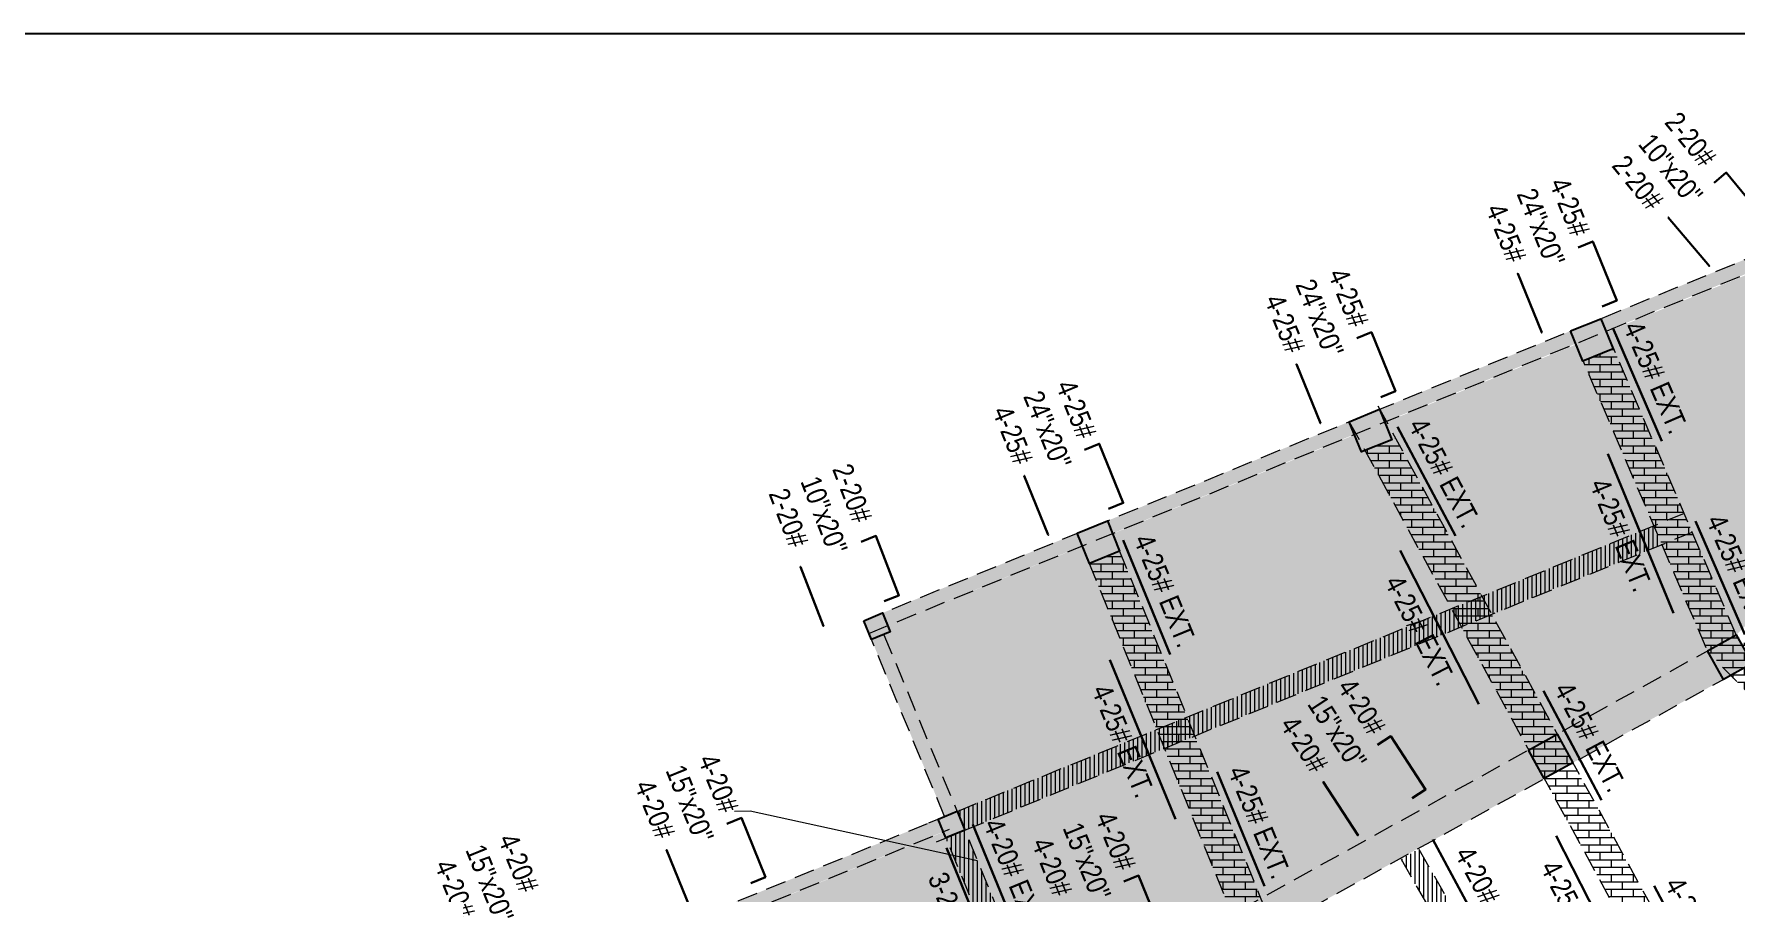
# Model space of a CAD drawing. Header units: inches. Extents: x -13956017 to 293115509, y -946740 to -305538.
# Drawn here: x 1183266 to 1184514, y -913469 to -912840 of the extents above; entities that cross this region are included whole.
import ezdxf

# ---------------------------------------------------------------- set-up
doc = ezdxf.new("R2010")
doc.units = ezdxf.units.IN
doc.header["$LTSCALE"] = 6
doc.linetypes.add('CONTINOUS', pattern=[2000000.0, 1000000.0, 1000000.0])
doc.linetypes.add('DASHED2', pattern=[0.375, 0.25, -0.125])
for name, color, linetype in [('A-CUTOUT', 3, 'CONTINOUS'), ('DIM', 7, 'Continuous'), ('FITTING', 24, 'Continuous')]:
    doc.layers.add(name, color=color, linetype=linetype)
for name, color, linetype, lineweight in [('col hatch', 13, 'Continuous', 30), ('column', 240, 'Continuous', 25), ('REINF', 5, 'Continuous', 30), ('TEX', 250, 'Continuous', 30), ('v.b', 200, 'Continuous', 5), ('W', 250, 'Continuous', 5), ('wall', 7, 'Continuous', 30), ('wall new', 3, 'Continuous', 25)]:
    doc.layers.add(name, color=color, linetype=linetype, lineweight=lineweight)
doc.styles.add('ARI', font='arial.ttf')
doc.styles.add('IQ', font='ARIALN.TTF')
doc.dimstyles.new('Copy(2) of AA', dxfattribs={"dimtxt": 12, "dimasz": 4, "dimexe": 0.18, "dimexo": 0, "dimgap": 0.09, "dimtad": 0, "dimdec": 0, "dimzin": 0, "dimdsep": 46, "dimlunit": 3, "dimtxsty": 'ARI', "dimblk": 'OBLIQUE', "dimcen": 0.09, "dimclrd": 7, "dimclre": 7, "dimclrt": 7, "dimadec": 0, "dimazin": 0, "dimtfac": 1, "dimtdec": 0, "dimtofl": 0, "dimtmove": 0, "dimatfit": 3, "dimfxl": 1, "dimtolj": 1, "dimtzin": 0, "dimlwd": 5, "dimlwe": 5, "dimarcsym": 0})
pattern_1 = [(0, (53435.826, -12869.1655), (0, 5.419344), []), (90, (53435.826, -12869.1655), (-8.128, 5.419344), [5.419344, -5.419344])]
pattern_2 = [(90, (53435.826, -12869.1655), (-3.175, 0), [])]

# ---------------------------------------------------------------- blocks, each defined once
blk = doc.blocks.new('_Oblique')
at = {"layer": 'DIM', "color": 0, "lineweight": -2}
blk.add_line((-0.5, -0.5), (0.5, 0.5), dxfattribs=at)

msp = doc.modelspace()

# ---------------------------------------------------------------- hatches: boundary and pattern name
at = {"layer": 'A-CUTOUT', "lineweight": 0, "ltscale": 0.3}
h = msp.add_hatch(dxfattribs=at)
h.set_pattern_fill('AR-BRSTD', color=256, scale=0.08)
h.set_pattern_definition(pattern_1)
h.paths.add_polyline_path([(1184441.4, -913110.2), (1184424.3, -913070.1), (1184402.1, -913079.4), (1184489.3, -913283.1), (1184494.2, -913292.7), (1184510, -913309.8), (1184612.3, -913411.4), (1184629.2, -913394.4), (1184514.2, -913280.1)])
h = msp.add_hatch(dxfattribs=at)
h.set_pattern_fill('AR-BRSTD', color=256, scale=0.08)
h.set_pattern_definition(pattern_1)
h.paths.add_polyline_path([(1184448, -913521.7), (1184242.1, -913145), (1184264.4, -913135.8), (1184445.2, -913466.6), (1184491.4, -913551.2), (1184474.5, -913570.1)])
h = msp.add_hatch(dxfattribs=at)
h.set_pattern_fill('AR-BRSTD', color=256, scale=0.08)
h.set_pattern_definition(pattern_1)
h.paths.add_polyline_path([(1184067.5, -913231.8), (1184165.6, -913473.2), (1184144.5, -913485), (1184040, -913227.8), (1184062.2, -913218.8)])
h = msp.add_hatch(dxfattribs=at)
h.set_pattern_fill('AR-BRSTD', color=256, scale=0.08)
h.set_pattern_definition(pattern_1)
h.paths.add_polyline_path([(1183306.2, -913949.5), (1183666.9, -913749.6), (1183912.9, -913613.3), (1184116.5, -913500.5), (1184263.5, -913419), (1184435.8, -913323.5), (1184493.2, -913291.7), (1184504.8, -913312.7), (1184401.2, -913370.1), (1184234.9, -913462.3), (1184110.1, -913531.4), (1183978.5, -913604.4), (1183768.4, -913720.8), (1183572.8, -913829.2), (1183424.7, -913911.3), (1183297.7, -913981.6), (1183286.1, -913960.6)])
at = {"layer": 'col hatch', "lineweight": 25, "ltscale": 100, "true_color": 0x52271e}
h = msp.add_hatch(color=19, dxfattribs=at)
h.dxf.hatch_style = 1
h.paths.add_polyline_path([(1183874.6, -913269.7), (1183888.4, -913264), (1183894.1, -913277.9), (1183880.3, -913283.6)])
h = msp.add_hatch(color=19, dxfattribs=at)
h.dxf.hatch_style = 1
h.paths.add_polyline_path([(1183929.2, -913415.1), (1183943.1, -913409.4), (1183948.8, -913423.3), (1183934.9, -913429)])
at = {"layer": 'column', "ltscale": 10}
h = msp.add_hatch(color=256, dxfattribs=at)
h.dxf.hatch_style = 1
h.paths.add_polyline_path([(1184392.7, -913057.3), (1184414.9, -913048.3), (1184423.9, -913070.5), (1184401.7, -913079.5)])
h = msp.add_hatch(color=256, dxfattribs=at)
h.dxf.hatch_style = 1
h.paths.add_polyline_path([(1184230.5, -913123.8), (1184252.7, -913114.7), (1184261.7, -913137), (1184239.5, -913146)])
h = msp.add_hatch(color=256, dxfattribs=at)
h.dxf.hatch_style = 1
h.paths.add_polyline_path([(1184031, -913205.6), (1184053.2, -913196.6), (1184062.2, -913218.8), (1184040, -913227.8)])
h = msp.add_hatch(color=256, dxfattribs=at)
h.dxf.hatch_style = 1
h.paths.add_polyline_path([(1184493.2, -913291.7), (1184514.2, -913280.1), (1184525.8, -913301.1), (1184504.8, -913312.7)])
h = msp.add_hatch(color=256, dxfattribs=at)
h.dxf.hatch_style = 1
h.paths.add_polyline_path([(1184361.9, -913364.5), (1184382.9, -913352.9), (1184394.5, -913373.8), (1184373.5, -913385.5)])
at = {"layer": 'FITTING', "lineweight": 0, "ltscale": 0.3}
h = msp.add_hatch(dxfattribs=at)
h.set_pattern_fill('ANSI31', color=256, angle=45)
h.set_pattern_definition(pattern_2)
h.paths.add_polyline_path([(1184010.8, -913397.9), (1183948.8, -913423.3), (1183943.1, -913409.4), (1184453.8, -913200.1), (1184459.5, -913214)])
h = msp.add_hatch(dxfattribs=at)
h.set_pattern_fill('ANSI31', color=256, angle=45)
h.set_pattern_definition(pattern_2)
h.paths.add_polyline_path([(1183945, -913453.7), (1183934.9, -913429), (1183948.8, -913423.3), (1184005.6, -913561.9), (1183992.4, -913569.3)])
h = msp.add_hatch(dxfattribs=at)
h.set_pattern_fill('ANSI31', color=256, angle=45)
h.set_pattern_definition(pattern_2)
h.paths.add_polyline_path([(1184323.7, -913510.8), (1184281.5, -913437.1), (1184268.5, -913444.6), (1184475.6, -913806.7), (1184491.4, -913804.2)])
at = {"layer": 'wall', "lineweight": 5, "ltscale": 6}
h = msp.add_hatch(dxfattribs=at)
h.set_pattern_fill('AR-HBONE', color=252, scale=0.09)
h.set_pattern_definition([(45, (11759.273, -12731.987), (0, 12.931568814), [27.432, -9.144]), (135, (11765.739, -12725.521), (1e-15, 12.931568814), [27.432, -9.144])])
h.paths.add_polyline_path([(1184627.5, -913165.9), (1184652.5, -913140.7), (1184525.5, -913014.6), (1183887.6, -913275.2), (1183947, -913418.9), (1183035.3, -913791.8), (1183286.3, -914402.5), (1183108.7, -914475), (1183570.7, -915603.7), (1183728.6, -915518.6), (1183870.6, -915442.2), (1183265.5, -913972), (1183508.2, -913837.5), (1183904.3, -913618.1), (1184100.7, -913509.2), (1184164.2, -913474), (1184493.2, -913291.7), (1184514.2, -913280.1)])
at = {"layer": 'wall new', "lineweight": 9, "ltscale": 6}
h = msp.add_hatch(dxfattribs=at)
h.set_pattern_fill('AR-CONC', color=256, scale=0.06)
h.set_pattern_definition([(50, (63172.558, -12869.1655), (10.93108014, -0.95634513), [1.143, -12.573]), (355, (63172.558, -12869.165), (-2.114605285, 11.46341071), [0.9144, -10.05843505]), (100.4514447, (63173.469, -12869.245), (8.816474825, 10.507065115), [0.97140053, -10.68541468]), (46.1842, (63172.558, -12866.117), (16.26474245, -2.52253968), [1.7145, -18.8595]), (96.6355576, (63173.913, -12866.328), (14.24424804, 14.84556748), [1.45710139, -16.02813649]), (351.1841512, (63172.558, -12866.117), (14.24424804, 14.84556748), [1.37159802, -15.08758392]), (21, (63174.082, -12866.8795), (9.096863476, -6.13591189), [1.143, -12.573]), (326, (63174.082, -12866.88), (3.7081217, 11.05127797), [0.9144, -10.0584]), (71.451445, (63174.84, -12867.391), (12.80498516, 4.91536613), [0.97140053, -10.68539626]), (37.5, (63172.5577, -12869.1655), (0.185316195, 5.073302332), [0, -9.93648, 0, -10.2108, 0, -10.0965]), (7.5, (63172.5577, -12869.1655), (4.00917975, 6.01083449), [0, -5.82168, 0, -9.70788, 0, -3.8481]), (327.5, (63169.159, -12869.1655), (8.13543571, -0.34372464), [0, -3.81, 0, -11.8872, 0, -15.7734]), (317.5, (63167.635, -12869.1655), (8.887750883, 1.525589462), [0, -4.953, 0, -7.89432, 0, -11.2014])])
h.paths.add_polyline_path([(1184368.2, -915533.4), (1184499.3, -915551.8), (1184608, -915545.5), (1184722.6, -915538.9), (1184796.1, -915534.6), (1184933.4, -915534.6), (1185657.8, -914124.9), (1184527.2, -913002.2), (1183874.6, -913269.7), (1183933.8, -913413.2), (1182845.6, -913858.7), (1183570.9, -915630.7), (1183888.1, -915567.7), (1184187.7, -915508.1)])
h.paths.add_polyline_path([(1184369.5, -915523.5), (1184499.7, -915541.7), (1184607.4, -915535.5), (1184722.1, -915528.9), (1184795.8, -915524.6), (1184927.3, -915524.6), (1185645.6, -914126.8), (1184524.9, -913014), (1183887.6, -913275.2), (1183946.9, -913418.7), (1182858.7, -913864.1), (1183578, -915621.5), (1183885.7, -915557.5), (1184185.7, -915497.8)], flags=16)

# ---------------------------------------------------------------- linework, layer by layer
at = {"layer": 'col hatch', "color": 19, "lineweight": 25, "ltscale": 100, "true_color": 0x52271e}
for points, elevation in [([(1183874.6, -913269.7), (1183888.4, -913264), (1183894.1, -913277.9), (1183880.3, -913283.6), (1183874.6, -913269.7)], -4113), ([(1183929.2, -913415.1), (1183943.1, -913409.4), (1183948.8, -913423.3), (1183934.9, -913429), (1183929.2, -913415.1)], 642)]:
    msp.add_lwpolyline(points, dxfattribs=dict(at, elevation=elevation))
at = {"layer": 'column', "ltscale": 10}
for points, elevation in [([(1184392.7, -913057.3), (1184414.9, -913048.3), (1184423.9, -913070.5), (1184401.7, -913079.5), (1184392.7, -913057.3)], -8082.1), ([(1184230.5, -913123.8), (1184252.7, -913114.7), (1184261.7, -913137), (1184239.5, -913146), (1184230.5, -913123.8)], -4113), ([(1184031, -913205.6), (1184053.2, -913196.6), (1184062.2, -913218.8), (1184040, -913227.8), (1184031, -913205.6)], -84.6), ([(1184493.2, -913291.7), (1184514.2, -913280.1), (1184525.8, -913301.1), (1184504.8, -913312.7), (1184493.2, -913291.7)], -4053.8), ([(1184361.9, -913364.5), (1184382.9, -913352.9), (1184394.5, -913373.8), (1184373.5, -913385.5), (1184361.9, -913364.5)], -84.6)]:
    msp.add_lwpolyline(points, dxfattribs=dict(at, elevation=elevation))
at = {"layer": 'REINF', "ltscale": 0.3}
for p, q in [((1184423.7, -913055, -18293.2), (1184459.7, -913138.1, -18293.2)), ((1184266, -913127.6, -14324.1), (1184308.4, -913207.6, -14324.1)), ((1184420.1, -913147.3, -642), (1184468.1, -913264.3, -642)), ((1184484.4, -913196.7, -15831), (1184520.4, -913279.8, -15831)), ((1184064.9, -913210.7, -10468.8), (1184099.3, -913294.5, -10468.8)), ((1184267.8, -913218.3, -642), (1184325.4, -913330.8, -642)), ((1184055.1, -913298.3), (1184103.2, -913415.2)), ((1184372.9, -913321.2, -14324.1), (1184415.3, -913401.2, -14324.1)), ((1184133.8, -913380.4, -10468.8), (1184168.3, -913464.2, -10468.8)), ((1183954.6, -913419.1, -10468.8), (1183989.1, -913502.9, -10468.8)), ((1183935.2, -913436.1, -5279.4), (1183983.2, -913552.9, -5279.4)), ((1184291.8, -913430, -8277), (1184351.8, -913541.3, -8277)), ((1184382.1, -913427.3, -68.1), (1184439.6, -913539.9, -68.1)), ((1184454, -913464.1, -14237.5), (1184496.4, -913544.1, -14237.5))]:
    msp.add_line(p, q, dxfattribs=at)
for points, elevation in [([(1184497.9, -912948.6), (1184506.9, -912941.2), (1184536.6, -912977.4), (1184527.5, -912984.7)], -5069.3), ([(1184464.3, -912974.1), (1184464.3, -912974.1), (1184494.5, -913009.8), (1184494.5, -913009.8)], -7997.5), ([(1184398.2, -912996.1), (1184409, -912991.7), (1184426.6, -913035), (1184415.8, -913039.4)], -7997.5), ([(1184354, -913015.2), (1184354, -913015.2), (1184371.6, -913058.5), (1184371.6, -913058.5)], -7997.5), ([(1184236, -913062.6), (1184246.8, -913058.2), (1184264.4, -913101.5), (1184253.6, -913105.9)], -4028.4), ([(1184191.8, -913081.7), (1184191.8, -913081.7), (1184209.4, -913125), (1184209.4, -913125)], -4028.4), ([(1183872.7, -913211.8), (1183883.6, -913207.6), (1183900.4, -913251.2), (1183889.5, -913255.4)], -5069.3), ([(1183828.2, -913230.1), (1183828.2, -913230.1), (1183845.1, -913273.7), (1183845.1, -913273.7)], -5069.3), ([(1184251.1, -913360.8), (1184260.9, -913354.4), (1184286.5, -913393.5), (1184276.7, -913399.9)], 1241), ([(1184211.5, -913387.9), (1184211.5, -913387.9), (1184237, -913427.1), (1184237, -913427.1)], 1241), ([(1183774.2, -913418.6), (1183785, -913414.3), (1183802.6, -913457.6), (1183791.8, -913462)], 1241), ([(1183730.1, -913437.7), (1183730.1, -913437.7), (1183747.7, -913481), (1183747.7, -913481)], 1241), ([(1184065.3, -913460.9), (1184076.1, -913456.5), (1184093.7, -913499.8), (1184082.9, -913504.2)], 1241)]:
    msp.add_lwpolyline(points, dxfattribs=dict(at, elevation=elevation))
for points in [[(1184036.5, -913144.4), (1184047.3, -913140), (1184064.9, -913183.4), (1184054.1, -913187.8)], [(1183992.3, -913163.5), (1183992.3, -913163.5), (1184009.9, -913206.8), (1184009.9, -913206.8)]]:
    msp.add_lwpolyline(points, dxfattribs=at)
at = {"layer": 'TEX', "lineweight": 25, "ltscale": 0.3}
msp.add_lwpolyline([(1185900, -912839.6), (1182679.2, -912839.6), (1182679.2, -917646.8), (1185900, -917646.8)], close=True, dxfattribs=at)
at = {"layer": 'v.b', "linetype": 'DASHED2', "ltscale": 10}
for p, q in [((1183874.6, -913269.7, -4113), (1184527.2, -913002.2, -4113)), ((1183878.4, -913279, -4113), (1184531, -913011.5, -4113)), ((1184514.2, -913280.1, -4053.8), (1184414.9, -913048.3, -8082.1)), ((1184492.1, -913289.5, -4053.8), (1184392.8, -913057.7, -8082.1)), ((1184251.5, -913112.3, -4113), (1184491.4, -913551.2, 2642.7)), ((1184230.5, -913123.8, -4113), (1184476.1, -913573.2, 2804.4)), ((1183922.3, -913418, 642), (1184476.2, -913190.9, 642)), ((1184053.2, -913196.6, -84.6), (1184170.8, -913485.9, -84.6)), ((1183927.9, -913431.8, 642), (1184481.9, -913204.8, 642)), ((1184031, -913205.6, -84.6), (1184144.5, -913485, -84.6)), ((1183933.8, -913413.2, 642), (1183874.6, -913269.7, -4113)), ((1183947, -913418.9, 956.3), (1183887.6, -913275.2, -4113)), ((1183265.1, -913972.2, -4053.8), (1184514.2, -913280.1, -4053.8)), ((1183276.8, -913993.2, -4053.8), (1184525.8, -913301.1, -4053.8)), ((1184504, -913303.8, -84.6), (1184623.7, -913422.7, -84.6)), ((1182845.6, -913858.7, 956.3), (1183933.8, -913413.2, 642)), ((1183943.1, -913409.4, 642), (1184005.6, -913561.9, -2486.2)), ((1182849.4, -913867.9, 956.3), (1183937.6, -913422.5, 642)), ((1183929.2, -913415.1, 642), (1183992.4, -913569.3, -2519.7)), ((1184281.5, -913437.1, -84.6), (1184491.6, -913804.4, -93.7)), ((1184268.5, -913444.5, -84.6), (1184476.6, -913808.4, -93.6))]:
    msp.add_line(p, q, dxfattribs=at)

# ---------------------------------------------------------------- texts
at = {"layer": 'W', "style": 'IQ'}
for s, rotation, p in [('4-25#', 292.127, (1184376.9, -912948.9, -7997.5)), ('24"x20"', 292.127, (1184353, -912956.8, -7997.5)), ('4-25#', 292.127, (1184330.3, -912967.9, -7997.5)), ('4-25#', 292.127, (1184214.7, -913015.4, -4028.4)), ('24"x20"', 292.127, (1184190.8, -913023.3, -4028.4)), ('4-25#', 292.127, (1184168.1, -913034.4, -4028.4)), ('4-25# EXT.', 293.4342, (1184431.1, -913054.4, -17057.3)), ('24"x20"', 292.127, (1183991.3, -913105.2)), ('4-25#', 292.127, (1184015.2, -913097.2)), ('4-25#', 292.127, (1183968.6, -913116.2)), ('4-25# EXT.', 297.9127, (1184273.3, -913126.4, -13088.2)), ('4-25# EXT.', 292.3073, (1184406.4, -913169.5, 2980.1)), ('4-25# EXT.', 293.4342, (1184491.8, -913196.1, -14595.2)), ('4-25# EXT.', 292.361, (1184072.2, -913210.3, -9232.9)), ('4-25# EXT.', 297.0784, (1184256, -913241.5, 2980.1)), ('4-25# EXT.', 292.361, (1184041.4, -913320.5, 3622.2)), ('15"x20"', 303.1735, (1184199.3, -913330.9, 1241)), ('4-20#', 303.1735, (1184221.2, -913318.5, 1241)), ('4-25# EXT.', 297.9127, (1184380.2, -913320, -13088.2)), ('4-20#', 303.1735, (1184179.1, -913346.1, 1241)), ('15"x20"', 292.127, (1183729.1, -913379.4, 1241)), ('4-20#', 292.127, (1183752.9, -913371.5, 1241)), ('4-20#', 292.127, (1183706.3, -913390.4, 1241)), ('4-25# EXT.', 292.361, (1184141.2, -913380, -9232.9)), ('4-20#', 292.127, (1184044, -913413.7, 1241)), ('4-20# EXT.', 292.361, (1183962, -913418.7, -9232.9)), ('15"x20"', 292.127, (1184020.2, -913421.6, 1241)), ('15"x20"', 292.127, (1183582.4, -913437.7, 649.4)), ('4-20#', 292.127, (1183606.3, -913429.8, 649.4)), ('4-20#', 292.127, (1183997.4, -913432.7, 1241)), ('4-20# EXT.', 298.333, (1184307.4, -913440.6, -7041.1)), ('4-20#', 292.127, (1183559.7, -913448.8, 649.4)), ('4-25# EXT.', 297.0784, (1184370.2, -913450.5, 3554.1)), ('3-20# EXT.', 292.361, (1183921.4, -913458.2, -1657.2)), ('4-25# EXT.', 297.9127, (1184461.3, -913462.9, -13001.6))]:
    msp.add_text(s, height=15, rotation=rotation, dxfattribs=at).set_placement(p)
at = {"layer": 'W', "ltscale": 0.3, "char_height": 15, "width": 210.298, "attachment_point": 1, "style": 'ARI'}
for insert, rotation in [((1184472.6, -912895.2, -5069.3), 309.3442), ((1183865.3, -913153.1, -5069.3), 291.1113)]:
    msp.add_mtext('{\\fArial Narrow|b0|i0|c0|p34;2-20#\\P10"x20"\\P2-20#}', dxfattribs=dict(at, insert=insert, rotation=rotation))

# ---------------------------------------------------------------- leaders
at = {"layer": 'wall', "color": 2, "ltscale": 6}
msp.add_leader([(1183958, -913445.8, -102.9), (1183791.4, -913409.3, -102.9), (1183779.9, -913409.5, -102.9)], dimstyle='Copy(2) of AA', override={"dimgap": 0.09, "dimtad": 0, "dimfxl": 4, "dimarcsym": 1}, dxfattribs=at)

doc.saveas('drawing.dxf')
